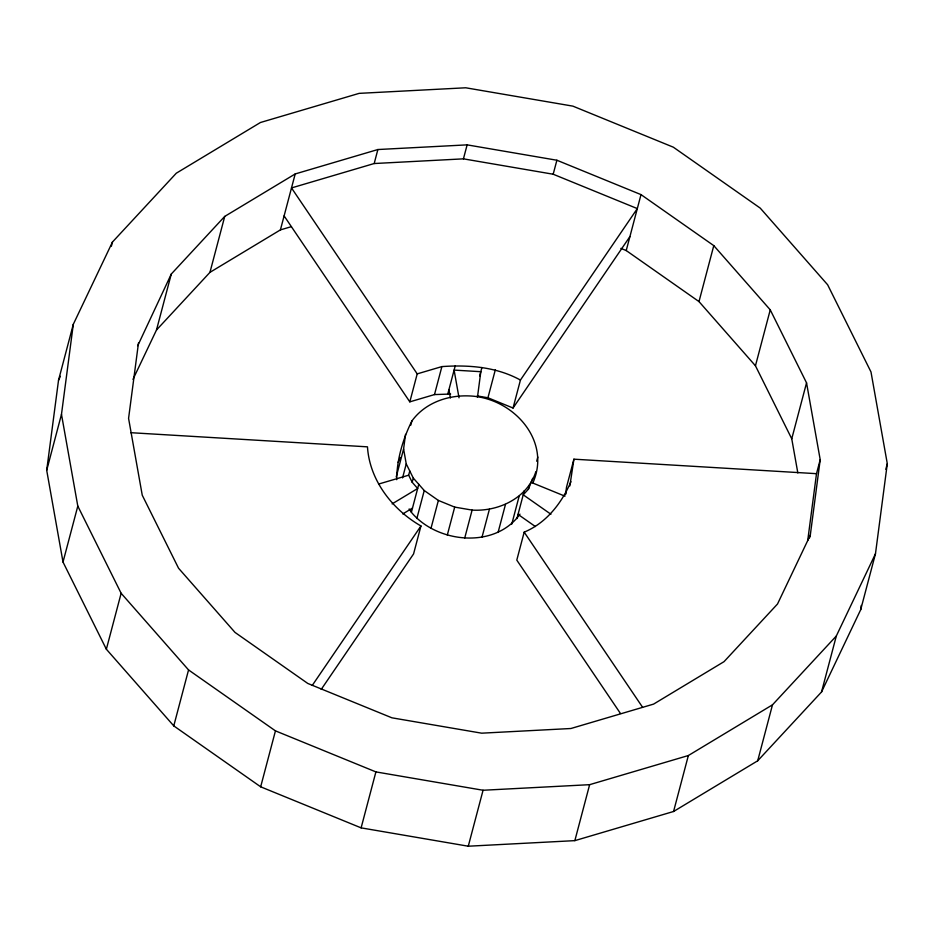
<?xml version="1.0" encoding="UTF-8"?>
<svg xmlns="http://www.w3.org/2000/svg" width="934" height="934" viewBox="0 0 934 934"><rect width="100%" height="100%" fill="white"/><g stroke="black" fill="none" stroke-linecap="round" stroke-linejoin="round"><path stroke-width="1.4" d="M46.7 470.304L58.527 380.231L73.307 324.285L112.465 242.034L176.292 173.21L260.434 122.506L359.146 93.365L465.727 87.784L572.881 106.137L673.332 147.187L760.229 208.107L827.641 284.777L870.99 371.954L887.3 463.696L875.473 553.769L860.693 609.715L821.535 691.966L757.707 760.79L673.566 811.494L574.854 840.635L468.273 846.216L361.119 827.863L260.668 786.813L173.771 725.893L106.359 649.223L63.01 562.046L46.7 470.304L61.481 414.346L73.307 324.285M138.489 342.93L128.577 418.362L142.248 495.195L178.546 568.211L235.006 632.411L307.776 683.443L391.906 717.814L481.652 733.178L570.908 728.508L653.59 704.108L724.048 661.646L777.508 604.006L810.303 535.124L820.204 459.691L806.544 382.847L770.246 309.843L713.786 245.63L641.004 194.611L556.886 160.239L467.128 144.863L377.873 149.533L295.202 173.946L224.732 216.408L171.284 274.047L137.742 345.72M396.693 479.691C396.81 459.551 402.893 439.038 411.882 421.001C424.935 402.963 447.584 394.977 469.288 395.934C512.089 397.37 551.842 439.751 532.917 482.843M396.203 476.982L403.593 448.997L405.519 434.368M477.449 397.347L480.812 371.697L454.099 370.097L459.026 397.814M565.607 494.191L566.529 487.163L573.92 459.178L816.503 473.678L820.204 459.691M569.857 485.89L573.92 459.178M807.723 540.564L816.503 473.678M860.693 609.715L861.253 605.43M111.356 246.237L112.465 242.034M63.01 562.046L77.802 506.1L61.481 414.346M132.978 379.379L156.492 329.994L171.284 274.047M106.359 649.223L121.14 593.277L77.802 506.1M156.492 329.994L209.952 272.354L224.732 216.408M209.952 272.354L280.41 229.892L295.202 173.946M173.771 725.893L188.551 669.935L121.14 593.277M450.632 394.043L434.497 394.58L409.816 401.853L417.206 373.88L291.501 187.932L374.184 163.532L377.873 149.533M260.668 786.813L275.448 730.867L188.551 669.935M374.184 163.532L463.439 158.85L467.128 144.863M410.773 425.203L411.882 421.001M402.554 477.904L406.243 463.906L403.593 448.997M392.128 503.893L417.661 488.505L412.186 482.271L408.66 475.196L409.769 470.993M434.497 394.58L441.887 366.595C468.716 364.715 496.433 366.852 520.436 380.056L637.315 208.597L553.185 174.226L463.439 158.85M412.186 482.271L413.295 478.08L406.243 463.906M519.969 514.132C495.242 549.087 437.124 543.343 411.38 512.287L418.771 484.302M447.818 393.879L455.208 365.906M416.856 518.51L424.246 490.537L413.295 478.08M130.69 432.687L367.471 446.837C369.549 480.309 392.525 509.719 420.954 525.97L413.564 553.944L321.203 689.432M430.971 528.411L438.373 500.437L424.246 490.537M479.702 375.888L481.921 367.494M361.119 827.863L375.9 771.904L275.448 730.867M447.304 535.077L454.695 507.104L438.373 500.437M629.925 236.571L513.046 408.03L487.933 397.767L495.324 369.794M553.185 174.226L556.886 160.239M464.712 538.066L472.102 510.092C498.511 511.715 527.43 498.161 535.871 471.658M513.046 408.03L520.436 380.056M482.026 537.155L489.428 509.182M498.079 532.427L505.469 504.442M511.75 524.184L519.141 496.211M516.934 518.592L524.324 490.619M550.932 514.249L523.215 494.81L528.399 489.218L529.508 485.026M536.688 461.221L537.797 457.018M528.399 489.218L532.695 478.336M570.966 481.699C561.532 503.263 546.46 522.853 524.184 532.147L516.794 560.12L620.456 713.471M468.273 846.216L483.065 790.257L589.634 784.677L688.358 755.536L772.488 704.831L836.315 636.007L875.473 553.769M797.834 472.954L791.752 438.805L755.454 365.789L698.994 301.589L626.224 250.557L641.004 194.611M565.327 494.775L566.074 491.973M698.994 301.589L713.786 245.63M574.854 840.635L589.634 784.677M755.454 365.789L770.246 309.843M673.566 811.494L688.358 755.536M791.752 438.805L806.544 382.847M809.556 537.914L810.303 535.124M757.707 760.79L772.488 704.831M821.535 691.966L836.315 636.007M885.817 469.3L887.3 463.696M58.527 380.231L60.395 376.32M398.129 462.342L400.441 457.485M312.248 685.439L420.954 525.97M402.764 513.945L412.489 508.084M280.41 229.892L291.443 226.635M417.206 373.88L441.887 366.595M378.585 484.069L408.66 475.196M477.216 395.934L487.933 397.767M454.695 507.104L472.102 510.092M375.9 771.904L483.065 790.257M620.888 248.374L626.224 250.557M531.586 482.539L564.965 496.176M518.043 514.389L535.369 526.543M524.184 532.147L642.545 707.225M284.111 215.906L409.816 401.853M409.127 508.96L411.38 512.287M448.927 389.676L450.398 398.001"/></g></svg>
